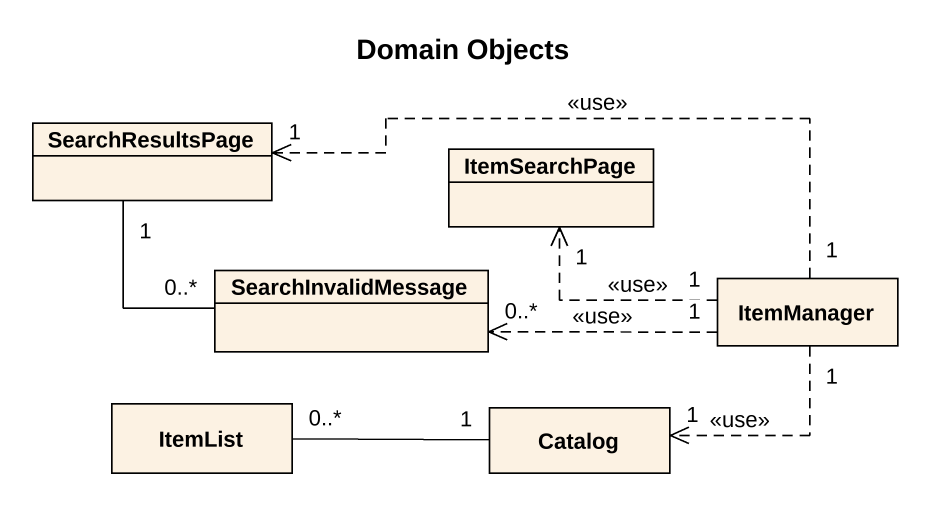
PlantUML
@startuml
title Domain Objects
hide circle
hide empty members
class SearchResultsPage
class ItemSearchPage
class SearchInvalidMessage
class ItemManager
class ItemList
class Catalog
SearchInvalidMessage "0..*" -up- "1" SearchResultsPage
ItemManager "1" .left.> "1" SearchResultsPage : <<use>>
ItemManager "1" .left.> "1" ItemSearchPage : <<use>>
ItemManager "1" .left.> "0..*" SearchInvalidMessage : <<use>>
ItemManager "1" .left.> "1" Catalog : <<use>>
ItemList "0..*" -right- "1" Catalog
@enduml
